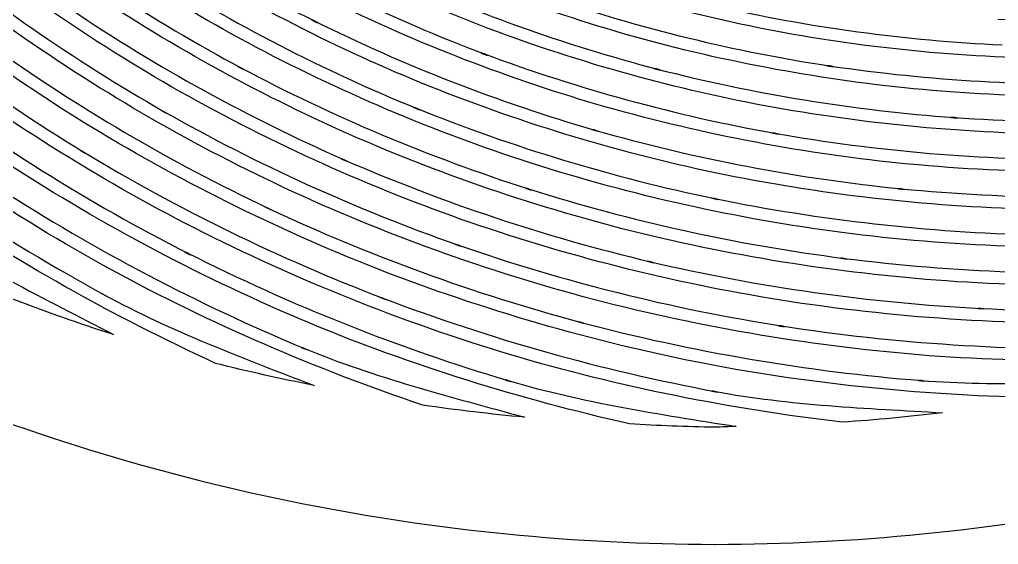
# Model space of a CAD drawing. Extents: x 1 to 1501, y -1248 to 252.
# Drawn here: x 506.5 to 851.2, y -1247.8 to -1062.9 of the extents above; entities that cross this region are included whole.
import ezdxf

# ---------------------------------------------------------------- set-up
doc = ezdxf.new("R2010")
doc.units = 0
doc.layers.add('Ebene_1', color=7, linetype='CONTINUOUS')

msp = doc.modelspace()

# ---------------------------------------------------------------- linework, layer by layer
at = {"layer": 'Ebene_1', "color": 7}
for p, q in [((609.21846, -1062.9609), (611.31627, -1064.0079)), ((610.31193, -1063.3879), (610.31193, -1063.3879)), ((669.07767, -1074.7146), (671.27627, -1075.5366)), ((670.21769, -1075.0246), (670.21769, -1075.0246)), ((583.36619, -1079.4415), (585.36705, -1080.5118)), ((584.39766, -1079.8758), (584.39765, -1079.8755)), ((729.83261, -1080.143), (732.10877, -1080.729)), ((731.01528, -1080.337), (731.01528, -1080.337)), ((790.82794, -1079.189), (793.1468, -1079.534)), ((792.01451, -1079.255), (792.01451, -1079.259)), ((556.19559, -1094.777), (558.10724, -1095.8666)), ((557.19214, -1095.2306), (557.19208, -1095.231)), ((645.09054, -1093.8038), (647.19223, -1094.6568)), ((646.17241, -1094.1298), (646.17241, -1094.1298)), ((834.4747, -1097.4342), (836.73923, -1097.5972)), ((835.6031, -1097.4112), (835.6031, -1097.4142)), ((707.97432, -1101.6373), (710.15355, -1102.2653)), ((709.08719, -1101.8503), (709.08719, -1101.8503)), ((771.33117, -1102.8515), (773.56467, -1103.2475)), ((772.4673, -1102.9485), (772.4673, -1102.9515)), ((527.76076, -1108.8958), (529.58714, -1110.0009)), ((528.73404, -1109.3729), (528.73405, -1109.3728)), ((619.67259, -1111.8972), (621.68507, -1112.7772)), ((620.71957, -1112.2462), (620.71953, -1112.2462)), ((684.58435, -1122.285), (686.68215, -1122.952)), ((685.66235, -1122.522), (685.66235, -1122.522)), ((815.88918, -1122.4965), (818.08004, -1122.7135)), ((816.99043, -1122.5045), (816.99043, -1122.5065)), ((750.23289, -1125.8336), (752.38499, -1126.2756)), ((751.33413, -1125.9576), (751.33413, -1125.9576)), ((592.86253, -1128.908), (594.79362, -1129.819)), ((593.86682, -1129.272), (593.86684, -1129.273)), ((659.70537, -1142.007), (661.72565, -1142.713)), ((660.74465, -1142.267), (660.74461, -1142.267)), ((564.7186, -1144.7718), (566.56436, -1145.7058)), ((565.68796, -1145.1548), (565.688, -1145.1558)), ((795.65174, -1146.9616), (797.77282, -1147.2296)), ((796.73361, -1147.0006), (796.73361, -1147.0016)), ((727.54865, -1148.0488), (729.62709, -1148.5378)), ((728.61115, -1148.2008), (728.61115, -1148.1998)), ((535.27564, -1159.4103), (537.04773, -1160.3723)), ((536.21013, -1159.8143), (536.21014, -1159.8133)), ((633.37229, -1160.7247), (635.30724, -1161.4617)), ((634.37664, -1161.0077), (634.37662, -1161.0077)), ((844.00599, -1164.7004), (846.08052, -1164.8054)), ((845.04518, -1164.6584), (845.04518, -1164.6604)), ((703.31338, -1169.4149), (705.32201, -1169.9499)), ((704.3332, -1169.5889), (704.3332, -1169.5889)), ((773.78958, -1170.7442), (775.8331, -1171.0622)), ((774.83266, -1170.8102), (774.83266, -1170.8142)), ((605.62003, -1178.3606), (607.4813, -1179.1326)), ((606.58561, -1178.6636), (606.58553, -1178.6626)), ((677.56196, -1189.8533), (679.49302, -1190.4273)), ((678.54692, -1190.0513), (678.54686, -1190.0513)), ((823.06669, -1190.0496), (825.07918, -1190.2086)), ((824.08268, -1190.0376), (824.08264, -1190.0396)), ((750.31045, -1193.7691), (752.28804, -1194.1371)), ((751.31084, -1193.8621), (751.31086, -1193.8591))]:
    msp.add_line(p, q, dxfattribs=at)
for points in [[(523.44495, -1009.6434), (550.74134, -1030.1131), (579.81029, -1048.1004), (610.31193, -1063.3878)], [(586.93363, -1071.1395), (556.22337, -1054.5771), (527.06056, -1035.3017), (499.78354, -1013.5446)], [(495.78958, -1021.7221), (523.5363, -1043.7057), (553.18764, -1063.1688), (584.39765, -1079.8753)], [(671.48575, -1066.0129), (640.07883, -1054.0734), (609.80925, -1039.3451), (581.02803, -1022.0054)], [(560.01511, -1086.5801), (528.66069, -1068.5518), (498.97951, -1047.7596), (471.31785, -1024.4561)], [(578.20527, -1030.6525), (607.4929, -1048.1569), (638.28391, -1063.0092), (670.21792, -1075.0246)], [(531.84401, -1100.8227), (499.89496, -1081.255), (469.76001, -1058.8743), (441.78183, -1033.9564)], [(467.04071, -1032.4828), (495.16925, -1056.0365), (525.33449, -1077.0374), (557.19208, -1095.231)], [(647.77, -1085.1762), (615.49849, -1071.9171), (584.48514, -1055.7979), (555.08652, -1037.0157)], [(731.33322, -1071.24), (698.84608, -1062.6499), (667.19807, -1051.163), (636.76132, -1036.9266)], [(437.21774, -1041.8319), (465.65925, -1067.0181), (496.28232, -1089.6223), (528.73405, -1109.3729)], [(551.97277, -1045.5663), (581.86526, -1064.5265), (613.39017, -1080.779), (646.17241, -1094.1301)], [(634.8575, -1045.8258), (665.81717, -1060.1739), (697.99478, -1071.7265), (731.01535, -1080.337)], [(791.36666, -1070.1775), (758.15781, -1065.0285), (725.48346, -1056.915), (693.72368, -1045.9344)], [(622.61958, -1103.3468), (589.54681, -1088.6923), (557.84782, -1071.1129), (527.90035, -1050.8239)], [(709.72723, -1092.7726), (676.2516, -1082.9582), (643.72198, -1070.1681), (612.52243, -1054.5622)], [(692.78941, -1054.9888), (725.0757, -1066.0211), (758.28246, -1074.147), (792.01448, -1079.259)], [(751.33787, -1058.0444), (784.59916, -1065.6416), (818.47204, -1070.2544), (852.55214, -1071.8139)], [(955.35589, -1058.2199), (920.77051, -1062.8721), (885.84219, -1064.4178), (850.98131, -1062.8498)], [(524.49202, -1059.262), (554.93191, -1079.7474), (587.13181, -1097.4821), (620.71963, -1112.2463)], [(596.081, -1120.4513), (562.2592, -1104.3303), (529.94803, -1085.2262), (499.51989, -1063.3684)], [(610.31193, -1063.3879), (609.96073, -1063.2139), (609.56923, -1063.1359), (609.21846, -1062.9609)], [(610.31193, -1063.3878), (642.02693, -1079.1226), (675.08342, -1091.9972), (709.08719, -1101.8502)], [(611.31627, -1064.0079), (610.96337, -1063.8319), (610.66447, -1063.5639), (610.31193, -1063.3879)], [(772.15328, -1093.8545), (737.83375, -1087.5934), (704.14481, -1078.2729), (671.48575, -1066.0129)], [(495.81681, -1071.682), (526.72713, -1093.7511), (559.53863, -1113.0243), (593.86694, -1129.2729)], [(686.63176, -1113.4796), (652.20362, -1102.3624), (618.84162, -1088.1879), (586.93363, -1071.1395)], [(834.34674, -1088.4025), (799.56532, -1085.7637), (765.0926, -1080.0172), (731.33322, -1071.24)], [(895.62878, -1076.4826), (860.75388, -1077.4929), (825.8643, -1075.3794), (791.36666, -1070.1775)], [(568.18908, -1136.4079), (533.68799, -1118.7526), (500.83172, -1098.0599), (469.99936, -1074.5788)], [(670.21769, -1075.0246), (669.84779, -1074.8866), (669.4473, -1074.8526), (669.07767, -1074.7146)], [(671.27627, -1075.5366), (670.90837, -1075.3986), (670.58527, -1075.1626), (670.21769, -1075.0246)], [(670.21792, -1075.0246), (703.40308, -1087.3575), (737.62002, -1096.7081), (772.46753, -1102.9515)], [(584.39765, -1079.8755), (584.06745, -1079.7005), (583.69615, -1079.6175), (583.36619, -1079.4415)], [(584.39765, -1079.8753), (616.81881, -1097.0725), (650.70534, -1111.3463), (685.66235, -1122.5218)], [(585.36705, -1080.5118), (585.02525, -1080.3298), (584.73906, -1080.0588), (584.39766, -1079.8758)], [(731.01528, -1080.337), (730.62758, -1080.237), (730.22018, -1080.247), (729.83261, -1080.143)], [(732.10877, -1080.729), (731.73318, -1080.629), (731.39068, -1080.435), (731.01528, -1080.337)], [(731.01535, -1080.337), (765.30209, -1089.1301), (800.30074, -1094.8478), (835.6032, -1097.4142)], [(792.01451, -1079.259), (791.62181, -1079.199), (791.22051, -1079.249), (790.82794, -1079.189)], [(792.01448, -1079.259), (827.0349, -1084.4211), (862.44822, -1086.4494), (897.83153, -1085.312)], [(793.1468, -1079.534), (792.7615, -1079.474), (792.3996, -1079.313), (792.01451, -1079.255)], [(539.02533, -1151.1626), (503.90416, -1131.9012), (470.56959, -1109.5549), (439.40473, -1084.3894)], [(466.01314, -1082.7528), (497.3241, -1106.4677), (530.67738, -1127.3517), (565.688, -1145.1558)], [(751.34576, -1116.8605), (715.94518, -1109.4024), (681.28316, -1098.7967), (647.77, -1085.1762)], [(662.01657, -1133.2593), (626.69675, -1120.7615), (592.56097, -1105.1371), (560.01511, -1086.5801)], [(942.66098, -1086.5296), (906.68192, -1090.3762), (870.43841, -1090.9999), (834.34674, -1088.4025)], [(435.13157, -1092.4187), (466.76284, -1117.8318), (500.58525, -1140.3867), (536.21014, -1159.8123)], [(557.19208, -1095.231), (556.87388, -1095.051), (556.51349, -1094.958), (556.19559, -1094.777)], [(557.19208, -1095.231), (590.24544, -1113.9524), (624.89727, -1129.6938), (660.74461, -1142.267)], [(558.10724, -1095.8666), (557.78364, -1095.6826), (557.51534, -1095.4156), (557.19214, -1095.2306)], [(646.17241, -1094.1298), (645.82241, -1093.9888), (645.44031, -1093.9458), (645.09054, -1093.8038)], [(647.19223, -1094.6568), (646.83684, -1094.5128), (646.52754, -1094.2738), (646.17241, -1094.1298)], [(646.17241, -1094.1301), (680.21117, -1107.8435), (715.40289, -1118.499), (751.33413, -1125.9579)], [(816.0484, -1113.456), (780.06297, -1109.7398), (744.48206, -1102.8152), (709.72723, -1092.7726)], [(880.04875, -1103.3121), (843.87374, -1103.3721), (807.76677, -1100.2086), (772.15328, -1093.8545)], [(835.6032, -1097.4142), (872.21506, -1099.9371), (908.97323, -1099.1965), (945.45301, -1095.1884)], [(835.6031, -1097.4142), (835.227, -1097.3842), (834.8507, -1097.4642), (834.4747, -1097.4342)], [(836.73923, -1097.5972), (836.35563, -1097.5672), (835.98663, -1097.4392), (835.6031, -1097.4112)], [(635.94716, -1152.0426), (599.79483, -1138.0911), (564.95901, -1120.9503), (531.84401, -1100.8227)], [(709.08719, -1101.8503), (708.72329, -1101.7463), (708.33799, -1101.7413), (707.97432, -1101.6373)], [(709.08719, -1101.8502), (744.36945, -1111.9296), (780.47861, -1118.8442), (816.99043, -1122.5064)], [(710.15355, -1102.2653), (709.78625, -1102.1593), (709.45425, -1101.9563), (709.08719, -1101.8503)], [(772.4673, -1102.9515), (772.0922, -1102.8815), (771.7062, -1102.9215), (771.33117, -1102.8515)], [(773.56467, -1103.2475), (773.19067, -1103.1775), (772.84117, -1103.0155), (772.4673, -1102.9485)], [(772.46753, -1102.9515), (808.61138, -1109.2863), (845.24887, -1112.3854), (881.94509, -1112.2113)], [(728.92136, -1139.0987), (692.49432, -1130.3624), (656.92259, -1118.397), (622.61958, -1103.3468)], [(528.73405, -1109.3728), (528.42415, -1109.1858), (528.07026, -1109.0838), (527.76076, -1108.8958)], [(529.58714, -1110.0009), (529.28454, -1109.8179), (529.03634, -1109.5569), (528.73404, -1109.3729)], [(528.73405, -1109.3729), (562.34872, -1129.6817), (597.69927, -1146.9634), (634.37662, -1161.0078)], [(620.71953, -1112.2462), (620.38163, -1112.0992), (620.01033, -1112.0452), (619.67259, -1111.8972)], [(621.68507, -1112.7772), (621.34787, -1112.6302), (621.05647, -1112.3942), (620.71957, -1112.2462)], [(620.71963, -1112.2463), (655.54741, -1127.409), (691.65136, -1139.443), (728.61125, -1148.1999)], [(608.49334, -1169.7677), (571.5532, -1154.2833), (536.06151, -1135.5434), (502.43974, -1113.7744)], [(796.08215, -1137.9243), (758.94525, -1133.0446), (722.32005, -1124.86), (686.63176, -1113.4796)], [(862.7505, -1129.7304), (825.30725, -1128.7584), (788.02567, -1124.4487), (751.34576, -1116.8605)], [(928.21702, -1114.6115), (890.86807, -1117.5596), (853.32891, -1117.17), (816.0484, -1113.456)], [(499.03518, -1122.2159), (533.14497, -1144.178), (569.13311, -1163.0701), (606.58553, -1178.6629)], [(704.9769, -1160.5113), (667.55961, -1150.4148), (631.12038, -1137.0081), (596.081, -1120.4513)], [(685.66235, -1122.522), (685.31085, -1122.411), (684.93565, -1122.397), (684.58435, -1122.285)], [(685.66235, -1122.5218), (721.88686, -1133.9625), (759.05567, -1142.1566), (796.73361, -1147.0014)], [(686.68215, -1122.952), (686.32976, -1122.84), (686.01446, -1122.634), (685.66235, -1122.522)], [(816.99043, -1122.5065), (816.62434, -1122.4665), (816.25524, -1122.5365), (815.88918, -1122.4965)], [(818.08004, -1122.7135), (817.71124, -1122.6735), (817.35914, -1122.5415), (816.99043, -1122.5045)], [(816.99043, -1122.5064), (854.8025, -1126.1654), (892.86078, -1126.4527), (930.72174, -1123.3594)], [(575.51396, -1183.9973), (539.41619, -1167.3228), (504.61727, -1147.9532), (471.87227, -1125.3865)], [(751.33413, -1125.9576), (750.97143, -1125.8876), (750.59543, -1125.9076), (750.23289, -1125.8336)], [(752.38499, -1126.2756), (752.02579, -1126.2056), (751.69319, -1126.0326), (751.33413, -1125.9576)], [(751.33413, -1125.9579), (788.5492, -1133.5467), (826.36433, -1137.8116), (864.33647, -1138.6921)], [(593.86684, -1129.273), (593.54384, -1129.121), (593.18534, -1129.061), (592.86253, -1128.908)], [(594.79362, -1129.819), (594.46852, -1129.666), (594.19172, -1129.426), (593.86682, -1129.272)], [(593.86694, -1129.2729), (629.42262, -1145.9584), (666.38796, -1159.4531), (704.3333, -1169.5888)], [(468.19237, -1133.7125), (490.7485, -1149.1775), (515.27837, -1161.3141), (539.56044, -1173.8578)], [(774.52644, -1161.7212), (736.24991, -1155.5901), (698.59953, -1146.0654), (662.01657, -1133.2593)], [(679.52016, -1181.0087), (641.16098, -1169.4707), (603.90616, -1154.5444), (568.18908, -1136.4079)], [(843.7966, -1155.6524), (805.08811, -1153.5555), (766.64784, -1148.0114), (728.92136, -1139.0987)], [(912.06642, -1142.3758), (873.34755, -1144.3367), (834.536, -1142.8448), (796.08215, -1137.9243)], [(660.74461, -1142.267), (660.40661, -1142.15), (660.04321, -1142.125), (659.70537, -1142.007)], [(660.74461, -1142.267), (697.85242, -1155.1459), (736.02981, -1164.7011), (774.83266, -1170.8142)], [(661.72565, -1142.713), (661.38575, -1142.594), (661.08425, -1142.386), (660.74465, -1142.267)], [(565.688, -1145.1558), (565.3771, -1144.9988), (565.0292, -1144.9298), (564.7186, -1144.7718)], [(566.56436, -1145.7058), (566.25596, -1145.5498), (565.99616, -1145.3118), (565.68796, -1145.1548)], [(565.688, -1145.1558), (601.90274, -1163.4313), (639.67169, -1178.4585), (678.54686, -1190.0513)], [(796.73361, -1147.0016), (796.37481, -1146.9516), (796.01041, -1147.0116), (795.65174, -1146.9616)], [(797.77282, -1147.2296), (797.42022, -1147.1896), (797.08612, -1147.0466), (796.73361, -1147.0006)], [(796.73361, -1147.0014), (835.70125, -1151.8814), (875.02623, -1153.2902), (914.24175, -1151.2048)], [(648.45246, -1198.7142), (610.72712, -1185.8925), (574.02289, -1170.2214), (539.02533, -1151.1626)], [(728.61115, -1148.1998), (728.26205, -1148.1198), (727.89755, -1148.1298), (727.54865, -1148.0488)], [(729.62709, -1148.5378), (729.27899, -1148.4578), (728.95899, -1148.2828), (728.61115, -1148.2008)], [(728.61125, -1148.1999), (766.85777, -1157.1281), (805.82126, -1162.6362), (845.04528, -1164.6605)], [(963.63133, -1151.1156), (923.89763, -1156.175), (883.79619, -1157.6917), (843.7966, -1155.6524)], [(751.3226, -1184.7622), (711.97018, -1177.2964), (673.3587, -1166.3447), (635.94716, -1152.0426)], [(539.56044, -1173.8578), (527.63478, -1170.02405), (515.81286, -1165.87479), (504.10714, -1161.4144)], [(536.21014, -1159.8133), (535.91124, -1159.6513), (535.57434, -1159.5723), (535.27564, -1159.4103)], [(537.04773, -1160.3723), (536.75233, -1160.2113), (536.50533, -1159.9753), (536.21013, -1159.8143)], [(536.21014, -1159.8123), (559.86692, -1172.6231), (585.04948, -1182.13), (610.16071, -1191.7448)], [(634.37662, -1161.0077), (634.05082, -1160.8837), (633.69792, -1160.8487), (633.37229, -1160.7247)], [(634.37662, -1161.0078), (672.30549, -1175.3976), (711.43521, -1186.3938), (751.31086, -1193.8592)], [(635.30724, -1161.4617), (634.98414, -1161.3387), (634.69954, -1161.1317), (634.37664, -1161.0077)], [(823.14036, -1180.9931), (783.22418, -1177.6833), (743.68035, -1170.8243), (704.9769, -1160.5113)], [(845.04528, -1164.6605), (885.56369, -1166.6255), (926.17341, -1164.9955), (966.40395, -1159.7747)], [(894.16728, -1169.7363), (854.12928, -1170.6153), (814.09252, -1167.9291), (774.52644, -1161.7212)], [(845.04518, -1164.6604), (844.69819, -1164.6404), (844.35289, -1164.7204), (844.00599, -1164.7004)], [(846.08052, -1164.8054), (845.73162, -1164.7854), (845.39402, -1164.6764), (845.04518, -1164.6584)], [(721.29403, -1205.3103), (682.78922, -1196.5217), (644.96859, -1184.929), (608.49334, -1169.7677)], [(704.3332, -1169.5889), (703.9991, -1169.4989), (703.6474, -1169.4989), (703.31338, -1169.4149)], [(705.32201, -1169.9499), (704.98221, -1169.8599), (704.67281, -1169.6799), (704.3332, -1169.5889)], [(704.3333, -1169.5888), (743.5642, -1179.9383), (783.63825, -1186.7832), (824.08274, -1190.0395)], [(774.83266, -1170.8142), (774.48766, -1170.7642), (774.13446, -1170.8042), (773.78958, -1170.7442)], [(775.8331, -1171.0622), (775.4926, -1171.0122), (775.1731, -1170.8642), (774.83266, -1170.8102)], [(774.83266, -1170.8142), (814.92267, -1177.004), (855.48119, -1179.622), (896.03622, -1178.6355)], [(606.58553, -1178.6626), (606.27313, -1178.5336), (605.93213, -1178.4896), (605.62003, -1178.3606)], [(606.58553, -1178.6629), (631.73024, -1189.0455), (658.1217, -1195.7331), (684.32843, -1202.9603)], [(607.4813, -1179.1326), (607.16931, -1179.0036), (606.89731, -1178.7936), (606.58561, -1178.6636)], [(796.17522, -1204.7205), (756.69991, -1200.0209), (717.62917, -1192.347), (679.52016, -1181.0087)], [(941.40078, -1179.9345), (902.06387, -1183.4747), (862.51439, -1184.1408), (823.14036, -1180.9931)], [(610.16071, -1191.7448), (598.54891, -1189.45201), (586.99637, -1186.8687), (575.51396, -1183.9973)], [(870.09488, -1196.1742), (830.25114, -1195.6372), (790.4978, -1192.0735), (751.3226, -1184.7622)], [(824.08274, -1190.0395), (851.20285, -1192.1441), (878.3721, -1190.5655), (905.52105, -1189.1285)], [(466.17602, -1191.0519), (556.54494, -1228.33045), (653.33016, -1247.58219), (751.086, -1247.7239)], [(678.54686, -1190.0513), (678.22506, -1189.9513), (677.88356, -1189.9493), (677.56196, -1189.8533)], [(678.54686, -1190.0513), (704.7884, -1197.7934), (731.84812, -1201.9324), (758.86064, -1206.1863)], [(679.49302, -1190.4273), (679.16702, -1190.3273), (678.87282, -1190.1483), (678.54692, -1190.0513)], [(751.4195, -1247.7239), (849.17531, -1247.58218), (945.96051, -1228.33044), (1036.3294, -1191.0519)], [(824.08264, -1190.0396), (823.74434, -1190.0096), (823.40504, -1190.0796), (823.06669, -1190.0496)], [(825.07918, -1190.2086), (824.74258, -1190.1786), (824.41928, -1190.0656), (824.08268, -1190.0376)], [(751.31086, -1193.8591), (750.98086, -1193.7991), (750.64036, -1193.8291), (750.31045, -1193.7691)], [(752.28804, -1194.1371), (751.95464, -1194.0771), (751.64414, -1193.9241), (751.31084, -1193.8621)], [(751.31086, -1193.8592), (777.7759, -1198.7347), (804.68516, -1199.8066), (831.53159, -1201.3819)], [(684.32843, -1202.9603), (672.33564, -1201.85), (660.3731, -1200.43418), (648.45246, -1198.7142)], [(831.53159, -1201.3819), (819.77587, -1202.78992), (807.98671, -1203.90313), (796.17522, -1204.7205)], [(751.2527, -1206.4853), (741.25931, -1206.30493), (731.27085, -1205.91317), (721.29403, -1205.3103)], [(758.86064, -1206.1863), (756.32521, -1206.29959), (753.7892, -1206.39926), (751.2527, -1206.4853)], [(751.086, -1247.7239), (751.14157, -1247.73391), (751.19713, -1247.74391), (751.2527, -1247.7539)], [(751.2527, -1247.7539), (751.3083, -1247.74391), (751.3639, -1247.73391), (751.4195, -1247.7239)]]:
    msp.add_open_spline(points, degree=3, dxfattribs=at)

doc.saveas('drawing.dxf')
